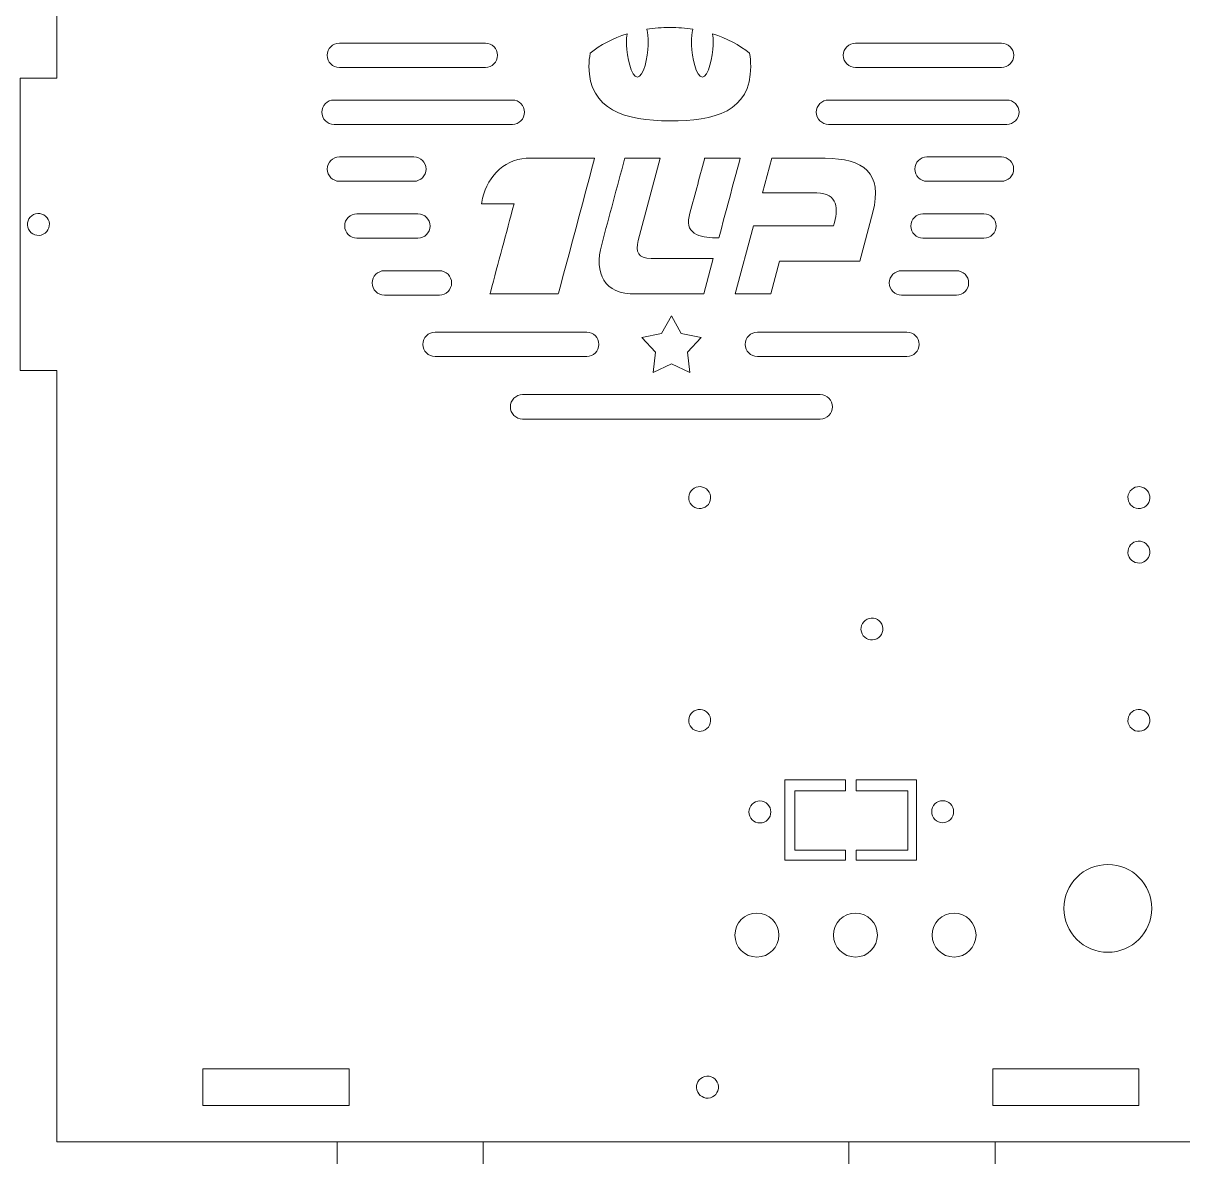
# Model space of a CAD drawing. Header units: centimetres. Extents: x -37.1 to 36.5, y -29.2 to 24.8.
# Drawn here: x -19.28 to -3.42, y -5.21 to 10.29 of the extents above; entities that cross this region are included whole.
import ezdxf

# ---------------------------------------------------------------- set-up
doc = ezdxf.new("R2010")
doc.units = ezdxf.units.CM
doc.header["$MEASUREMENT"] = 0
doc.layers.add('layer 1', color=7, linetype='Continuous')

msp = doc.modelspace()

# ---------------------------------------------------------------- linework, layer by layer
at = {"layer": 'layer 1', "color": 142, "lineweight": 20}
for points, knots in [([(-2.022, 18.75409), (-2.022, 18.75409), (-4.02203, 18.75409), (-4.02203, 18.75409), (-4.02203, 18.75409), (-4.02203, 18.75409), (-4.02203, 18.27311), (-4.02203, 18.27311), (-4.02203, 18.27311), (-4.02203, 18.27311), (-10.27201, 18.27311), (-10.27201, 18.27311), (-10.27201, 18.27311), (-10.27201, 18.27311), (-10.27201, 17.6356), (-10.27201, 17.6356), (-10.27201, 17.6356), (-10.27201, 17.6356), (-10.12201, 17.6356), (-10.12201, 17.6356), (-10.12201, 17.6356), (-10.12201, 17.6356), (-10.12201, 17.4156), (-10.12201, 17.4156), (-10.12201, 17.4156), (-10.12201, 17.4156), (-10.27201, 17.4156), (-10.27201, 17.4156), (-10.27201, 17.4156), (-10.27201, 17.4156), (-10.27201, 17.1456), (-10.27201, 17.1456), (-10.27201, 17.1456), (-10.27201, 17.1456), (-10.57201, 17.1456), (-10.57201, 17.1456), (-10.57201, 17.1456), (-10.57201, 17.1456), (-10.57201, 17.4156), (-10.57201, 17.4156), (-10.57201, 17.4156), (-10.57201, 17.4156), (-10.72201, 17.4156), (-10.72201, 17.4156), (-10.72201, 17.4156), (-10.72201, 17.4156), (-10.72201, 17.6356), (-10.72201, 17.6356), (-10.72201, 17.6356), (-10.72201, 17.6356), (-10.57201, 17.6356), (-10.57201, 17.6356), (-10.57201, 17.6356), (-10.57201, 17.6356), (-10.57201, 18.27311), (-10.57201, 18.27311), (-10.57201, 18.27311), (-10.57201, 18.27311), (-16.82258, 18.27311), (-16.82258, 18.27311), (-16.82258, 18.27311), (-16.82258, 18.27311), (-16.82258, 18.75408), (-16.82258, 18.75408), (-16.82258, 18.75408), (-16.82258, 18.75408), (-18.82199, 18.75408), (-18.82199, 18.75408), (-18.82199, 18.75408), (-18.82199, 18.75408), (-18.822, 9.53903), (-18.822, 9.53903), (-18.822, 9.53903), (-18.822, 9.53903), (-19.32201, 9.53903), (-19.32201, 9.53903), (-19.32201, 9.53903), (-19.32201, 9.53903), (-19.32201, 5.53903), (-19.32201, 5.53903), (-19.32201, 5.53903), (-19.32201, 5.53903), (-18.82201, 5.53903), (-18.82201, 5.53903), (-18.82201, 5.53903), (-18.82201, 5.53903), (-18.822, -4.0118), (-18.822, -4.0118), (-18.822, -4.0118), (-18.822, -4.0118), (-18.82201, -4.0118), (-18.82201, -4.0118), (-18.82201, -4.0118), (-18.82201, -4.0118), (-18.82201, -4.51181), (-18.82201, -4.51181), (-18.82201, -4.51181), (-18.82201, -4.51181), (-18.822, -4.51181), (-18.822, -4.51181), (-18.822, -4.51181), (-18.822, -4.51181), (-18.822, -5.01181), (-18.822, -5.01181), (-18.822, -5.01181), (-18.822, -5.01181), (-2.022, -5.01181), (-2.022, -5.01181), (-2.022, -5.01181), (-2.022, -5.01181), (-2.022, -4.51178), (-2.022, -4.51178), (-2.022, -4.51178), (-2.022, -4.51178), (-2.022, -4.36151), (-2.022, -4.36151), (-2.022, -4.36151), (-2.022, -4.36151), (-2.022, -4.0118), (-2.022, -4.0118), (-2.022, -4.0118), (-2.022, -4.0118), (-2.022, -4.0118), (-2.022, -4.0118), (-2.022, -4.0118), (-2.022, -4.0118), (-2.022, 5.53903), (-2.022, 5.53903), (-2.022, 5.53903), (-2.022, 5.53903), (-1.522, 5.53903), (-1.522, 5.53903), (-1.522, 5.53903), (-1.522, 5.53903), (-1.522, 9.53903), (-1.522, 9.53903), (-1.522, 9.53903), (-1.522, 9.53903), (-2.022, 9.53903), (-2.022, 9.53903), (-2.022, 9.53903), (-2.022, 9.53903), (-2.022, 18.75409), (-2.022, 18.75409)], [0, 0, 0, 0, 0.02777778, 0.02777778, 0.02777778, 0.02777778, 0.05555556, 0.05555556, 0.05555556, 0.05555556, 0.08333333, 0.08333333, 0.08333333, 0.08333333, 0.11111111, 0.11111111, 0.11111111, 0.11111111, 0.13888889, 0.13888889, 0.13888889, 0.13888889, 0.16666667, 0.16666667, 0.16666667, 0.16666667, 0.19444444, 0.19444444, 0.19444444, 0.19444444, 0.22222222, 0.22222222, 0.22222222, 0.22222222, 0.25, 0.25, 0.25, 0.25, 0.27777778, 0.27777778, 0.27777778, 0.27777778, 0.30555556, 0.30555556, 0.30555556, 0.30555556, 0.33333333, 0.33333333, 0.33333333, 0.33333333, 0.36111111, 0.36111111, 0.36111111, 0.36111111, 0.38888889, 0.38888889, 0.38888889, 0.38888889, 0.41666667, 0.41666667, 0.41666667, 0.41666667, 0.44444444, 0.44444444, 0.44444444, 0.44444444, 0.47222222, 0.47222222, 0.47222222, 0.47222222, 0.5, 0.5, 0.5, 0.5, 0.52777778, 0.52777778, 0.52777778, 0.52777778, 0.55555556, 0.55555556, 0.55555556, 0.55555556, 0.58333333, 0.58333333, 0.58333333, 0.58333333, 0.61111111, 0.61111111, 0.61111111, 0.61111111, 0.63888889, 0.63888889, 0.63888889, 0.63888889, 0.66666667, 0.66666667, 0.66666667, 0.66666667, 0.69444444, 0.69444444, 0.69444444, 0.69444444, 0.72222222, 0.72222222, 0.72222222, 0.72222222, 0.75, 0.75, 0.75, 0.75, 0.77777778, 0.77777778, 0.77777778, 0.77777778, 0.80555556, 0.80555556, 0.80555556, 0.80555556, 0.83333333, 0.83333333, 0.83333333, 0.83333333, 0.86111111, 0.86111111, 0.86111111, 0.86111111, 0.88888889, 0.88888889, 0.88888889, 0.88888889, 0.91666667, 0.91666667, 0.91666667, 0.91666667, 0.94444444, 0.94444444, 0.94444444, 0.94444444, 0.97222222, 0.97222222, 0.97222222, 0.97222222, 1, 1, 1, 1]), ([(-10.43694, 10.23314), (-10.32842, 10.23315), (-10.22277, 10.22474), (-10.12134, 10.20886), (-10.12134, 10.20886), (-10.13356, 10.14487), (-10.1405, 10.15289), (-10.1405, 9.99213), (-10.1405, 9.99213), (-10.1405, 9.83137), (-10.07427, 9.55256), (-9.99257, 9.55252), (-9.99257, 9.55252), (-9.91093, 9.55252), (-9.84469, 9.84351), (-9.84469, 9.99213), (-9.84469, 9.99213), (-9.84469, 10.14075), (-9.84808, 10.09879), (-9.85417, 10.14706), (-9.85417, 10.14706), (-9.65601, 10.08527), (-9.48271, 9.99304), (-9.34723, 9.87914), (-9.34723, 9.87914), (-9.33665, 9.82422), (-9.33103, 9.76424), (-9.33105, 9.69867), (-9.33105, 9.69867), (-9.33106, 9.07804), (-9.82626, 8.95525), (-10.43694, 8.95525), (-10.43694, 8.95525), (-11.04758, 8.95524), (-11.54281, 9.10647), (-11.54279, 9.69867), (-11.54279, 9.69867), (-11.54282, 9.76465), (-11.53661, 9.82515), (-11.52483, 9.88062), (-11.52483, 9.88062), (-11.38964, 9.99385), (-11.21697, 10.0855), (-11.01968, 10.14703), (-11.01968, 10.14703), (-11.02582, 10.09883), (-11.02912, 10.14075), (-11.02912, 9.99213), (-11.02912, 9.99213), (-11.02912, 9.84351), (-10.96287, 9.55255), (-10.88123, 9.55255), (-10.88123, 9.55255), (-10.79954, 9.55252), (-10.73334, 9.83139), (-10.73334, 9.99218), (-10.73334, 9.99218), (-10.73334, 10.15297), (-10.74031, 10.14489), (-10.75251, 10.20889), (-10.75251, 10.20889), (-10.65109, 10.22475), (-10.54543, 10.23314), (-10.43694, 10.23314)], [0, 0, 0, 0, 0.0625, 0.0625, 0.0625, 0.0625, 0.125, 0.125, 0.125, 0.125, 0.1875, 0.1875, 0.1875, 0.1875, 0.25, 0.25, 0.25, 0.25, 0.3125, 0.3125, 0.3125, 0.3125, 0.375, 0.375, 0.375, 0.375, 0.4375, 0.4375, 0.4375, 0.4375, 0.5, 0.5, 0.5, 0.5, 0.5625, 0.5625, 0.5625, 0.5625, 0.625, 0.625, 0.625, 0.625, 0.6875, 0.6875, 0.6875, 0.6875, 0.75, 0.75, 0.75, 0.75, 0.8125, 0.8125, 0.8125, 0.8125, 0.875, 0.875, 0.875, 0.875, 0.9375, 0.9375, 0.9375, 0.9375, 1, 1, 1, 1]), ([(-14.95631, 10.01872), (-14.95631, 10.01872), (-12.95926, 10.01872), (-12.95926, 10.01872), (-12.95926, 10.01872), (-12.86766, 10.01872), (-12.79271, 9.94377), (-12.79271, 9.85216), (-12.79271, 9.85216), (-12.79271, 9.85216), (-12.79271, 9.85216), (-12.79271, 9.85216), (-12.79271, 9.85216), (-12.79271, 9.76057), (-12.86775, 9.68561), (-12.95926, 9.68561), (-12.95926, 9.68561), (-12.95926, 9.68561), (-14.95631, 9.68561), (-14.95631, 9.68561), (-14.95631, 9.68561), (-15.04781, 9.68561), (-15.12285, 9.76057), (-15.12285, 9.85216), (-15.12285, 9.85216), (-15.12285, 9.85216), (-15.12285, 9.85216), (-15.12285, 9.85216), (-15.12285, 9.85216), (-15.12285, 9.94377), (-15.04791, 10.01872), (-14.95631, 10.01872)], [0, 0, 0, 0, 0.125, 0.125, 0.125, 0.125, 0.25, 0.25, 0.25, 0.25, 0.375, 0.375, 0.375, 0.375, 0.5, 0.5, 0.5, 0.5, 0.625, 0.625, 0.625, 0.625, 0.75, 0.75, 0.75, 0.75, 0.875, 0.875, 0.875, 0.875, 1, 1, 1, 1]), ([(-5.90123, 10.01872), (-5.90123, 10.01872), (-7.89828, 10.01872), (-7.89828, 10.01872), (-7.89828, 10.01872), (-7.98981, 10.01872), (-8.06483, 9.94377), (-8.06483, 9.85216), (-8.06483, 9.85216), (-8.06483, 9.85216), (-8.06483, 9.85216), (-8.06483, 9.85216), (-8.06483, 9.85216), (-8.06483, 9.76057), (-7.98986, 9.68561), (-7.89828, 9.68561), (-7.89828, 9.68561), (-7.89828, 9.68561), (-5.90123, 9.68561), (-5.90123, 9.68561), (-5.90123, 9.68561), (-5.80966, 9.68561), (-5.73469, 9.76057), (-5.73469, 9.85216), (-5.73469, 9.85216), (-5.73469, 9.85216), (-5.73469, 9.85216), (-5.73469, 9.85216), (-5.73469, 9.85216), (-5.73469, 9.94377), (-5.8097, 10.01872), (-5.90123, 10.01872)], [0, 0, 0, 0, 0.125, 0.125, 0.125, 0.125, 0.25, 0.25, 0.25, 0.25, 0.375, 0.375, 0.375, 0.375, 0.5, 0.5, 0.5, 0.5, 0.625, 0.625, 0.625, 0.625, 0.75, 0.75, 0.75, 0.75, 0.875, 0.875, 0.875, 0.875, 1, 1, 1, 1]), ([(-15.02909, 9.24037), (-15.02909, 9.24037), (-12.59009, 9.24037), (-12.59009, 9.24037), (-12.59009, 9.24037), (-12.49849, 9.24037), (-12.42355, 9.16542), (-12.42355, 9.07381), (-12.42355, 9.07381), (-12.42355, 9.07381), (-12.42355, 9.07381), (-12.42355, 9.07381), (-12.42355, 9.07381), (-12.42355, 8.98222), (-12.4986, 8.90727), (-12.59009, 8.90727), (-12.59009, 8.90727), (-12.59009, 8.90727), (-15.02909, 8.90727), (-15.02909, 8.90727), (-15.02909, 8.90727), (-15.12059, 8.90727), (-15.19563, 8.98222), (-15.19563, 9.07381), (-15.19563, 9.07381), (-15.19563, 9.07381), (-15.19563, 9.07381), (-15.19563, 9.07381), (-15.19563, 9.07381), (-15.19563, 9.16542), (-15.1207, 9.24037), (-15.02909, 9.24037)], [0, 0, 0, 0, 0.125, 0.125, 0.125, 0.125, 0.25, 0.25, 0.25, 0.25, 0.375, 0.375, 0.375, 0.375, 0.5, 0.5, 0.5, 0.5, 0.625, 0.625, 0.625, 0.625, 0.75, 0.75, 0.75, 0.75, 0.875, 0.875, 0.875, 0.875, 1, 1, 1, 1]), ([(-5.82845, 9.24037), (-5.82845, 9.24037), (-8.26745, 9.24037), (-8.26745, 9.24037), (-8.26745, 9.24037), (-8.35897, 9.24037), (-8.43399, 9.16542), (-8.43399, 9.07381), (-8.43399, 9.07381), (-8.43399, 9.07381), (-8.43399, 9.07381), (-8.43399, 9.07381), (-8.43399, 9.07381), (-8.43399, 8.98222), (-8.35901, 8.90727), (-8.26745, 8.90727), (-8.26745, 8.90727), (-8.26745, 8.90727), (-5.82845, 8.90727), (-5.82845, 8.90727), (-5.82845, 8.90727), (-5.73687, 8.90727), (-5.66191, 8.98222), (-5.66191, 9.07381), (-5.66191, 9.07381), (-5.66191, 9.07381), (-5.66191, 9.07381), (-5.66191, 9.07381), (-5.66191, 9.07381), (-5.66191, 9.16542), (-5.73691, 9.24037), (-5.82845, 9.24037)], [0, 0, 0, 0, 0.125, 0.125, 0.125, 0.125, 0.25, 0.25, 0.25, 0.25, 0.375, 0.375, 0.375, 0.375, 0.5, 0.5, 0.5, 0.5, 0.625, 0.625, 0.625, 0.625, 0.75, 0.75, 0.75, 0.75, 0.875, 0.875, 0.875, 0.875, 1, 1, 1, 1]), ([(-14.95548, 8.46203), (-14.95548, 8.46203), (-13.93708, 8.46203), (-13.93708, 8.46203), (-13.93708, 8.46203), (-13.84547, 8.46203), (-13.77053, 8.38707), (-13.77053, 8.29547), (-13.77053, 8.29547), (-13.77053, 8.29547), (-13.77053, 8.29547), (-13.77053, 8.29547), (-13.77053, 8.29547), (-13.77053, 8.20387), (-13.84556, 8.12892), (-13.93708, 8.12892), (-13.93708, 8.12892), (-13.93708, 8.12892), (-14.95548, 8.12892), (-14.95548, 8.12892), (-14.95548, 8.12892), (-15.04698, 8.12892), (-15.12202, 8.20387), (-15.12202, 8.29547), (-15.12202, 8.29547), (-15.12202, 8.29547), (-15.12202, 8.29547), (-15.12202, 8.29547), (-15.12202, 8.29547), (-15.12202, 8.38707), (-15.04707, 8.46203), (-14.95548, 8.46203)], [0, 0, 0, 0, 0.125, 0.125, 0.125, 0.125, 0.25, 0.25, 0.25, 0.25, 0.375, 0.375, 0.375, 0.375, 0.5, 0.5, 0.5, 0.5, 0.625, 0.625, 0.625, 0.625, 0.75, 0.75, 0.75, 0.75, 0.875, 0.875, 0.875, 0.875, 1, 1, 1, 1]), ([(-12.56654, 7.82189), (-12.56654, 7.82189), (-13.01366, 7.82189), (-13.01366, 7.82189), (-13.01366, 7.82189), (-13.01366, 7.82189), (-13.01, 7.84261), (-13.01, 7.84261), (-13.01, 7.84261), (-12.95528, 8.14974), (-12.72736, 8.43213), (-12.40009, 8.44298), (-12.40009, 8.44298), (-12.40009, 8.44298), (-12.39987, 8.44392), (-12.39987, 8.44392), (-12.39987, 8.44392), (-12.39987, 8.44392), (-11.46527, 8.44392), (-11.46527, 8.44392), (-11.46527, 8.44392), (-11.46527, 8.44392), (-11.47123, 8.4217), (-11.47123, 8.4217), (-11.47123, 8.4217), (-11.63386, 7.81476), (-11.79647, 7.20779), (-11.9591, 6.60084), (-11.9591, 6.60084), (-11.9591, 6.60084), (-11.96261, 6.58779), (-11.96261, 6.58779), (-11.96261, 6.58779), (-11.96261, 6.58779), (-12.89723, 6.58779), (-12.89723, 6.58779), (-12.89723, 6.58779), (-12.89723, 6.58779), (-12.89127, 6.60998), (-12.89127, 6.60998), (-12.89127, 6.60998), (-12.78304, 7.01394), (-12.67479, 7.41792), (-12.56654, 7.82189)], [0, 0, 0, 0, 0.09090909, 0.09090909, 0.09090909, 0.09090909, 0.18181818, 0.18181818, 0.18181818, 0.18181818, 0.27272727, 0.27272727, 0.27272727, 0.27272727, 0.36363636, 0.36363636, 0.36363636, 0.36363636, 0.45454545, 0.45454545, 0.45454545, 0.45454545, 0.54545455, 0.54545455, 0.54545455, 0.54545455, 0.63636364, 0.63636364, 0.63636364, 0.63636364, 0.72727273, 0.72727273, 0.72727273, 0.72727273, 0.81818182, 0.81818182, 0.81818182, 0.81818182, 0.90909091, 0.90909091, 0.90909091, 0.90909091, 1, 1, 1, 1]), ([(-10.86824, 7.32023), (-10.91115, 7.16009), (-10.86778, 7.07319), (-10.69274, 7.07213), (-10.69274, 7.07213), (-10.69274, 7.07213), (-9.84261, 7.07213), (-9.84261, 7.07213), (-9.84261, 7.07213), (-9.84261, 7.07213), (-9.97241, 6.58779), (-9.97241, 6.58779), (-9.97241, 6.58779), (-9.97241, 6.58779), (-10.89924, 6.58779), (-10.89924, 6.58779), (-10.89924, 6.58779), (-11.33986, 6.57865), (-11.47459, 6.86937), (-11.36867, 7.26467), (-11.36867, 7.26467), (-11.26457, 7.65317), (-11.16048, 8.04167), (-11.0564, 8.43017), (-11.0564, 8.43017), (-11.0564, 8.43017), (-11.05288, 8.44323), (-11.05288, 8.44323), (-11.05288, 8.44323), (-11.05288, 8.44323), (-10.56733, 8.44323), (-10.56733, 8.44323), (-10.56733, 8.44323), (-10.56733, 8.44323), (-10.86824, 7.32023), (-10.86824, 7.32023)], [0, 0, 0, 0, 0.11111111, 0.11111111, 0.11111111, 0.11111111, 0.22222222, 0.22222222, 0.22222222, 0.22222222, 0.33333333, 0.33333333, 0.33333333, 0.33333333, 0.44444444, 0.44444444, 0.44444444, 0.44444444, 0.55555556, 0.55555556, 0.55555556, 0.55555556, 0.66666667, 0.66666667, 0.66666667, 0.66666667, 0.77777778, 0.77777778, 0.77777778, 0.77777778, 0.88888889, 0.88888889, 0.88888889, 0.88888889, 1, 1, 1, 1]), ([(-9.77997, 7.35559), (-9.97161, 7.35307), (-10.23819, 7.38817), (-10.17442, 7.64595), (-10.17442, 7.64595), (-10.10443, 7.90735), (-10.03417, 8.16876), (-9.96431, 8.43017), (-9.96431, 8.43017), (-9.96431, 8.43017), (-9.96082, 8.44323), (-9.96082, 8.44323), (-9.96082, 8.44323), (-9.96082, 8.44323), (-9.47525, 8.44323), (-9.47525, 8.44323), (-9.47525, 8.44323), (-9.47525, 8.44323), (-9.48118, 8.42105), (-9.48118, 8.42105), (-9.48118, 8.42105), (-9.57519, 8.07024), (-9.66916, 7.71945), (-9.76316, 7.36864), (-9.76316, 7.36864), (-9.76316, 7.36864), (-9.76664, 7.35577), (-9.76664, 7.35577), (-9.76664, 7.35577), (-9.76664, 7.35577), (-9.77997, 7.35559), (-9.77997, 7.35559)], [0, 0, 0, 0, 0.125, 0.125, 0.125, 0.125, 0.25, 0.25, 0.25, 0.25, 0.375, 0.375, 0.375, 0.375, 0.5, 0.5, 0.5, 0.5, 0.625, 0.625, 0.625, 0.625, 0.75, 0.75, 0.75, 0.75, 0.875, 0.875, 0.875, 0.875, 1, 1, 1, 1]), ([(-8.93523, 7.03824), (-8.93523, 7.03824), (-9.05594, 6.58779), (-9.05594, 6.58779), (-9.05594, 6.58779), (-9.05594, 6.58779), (-9.54152, 6.58779), (-9.54152, 6.58779), (-9.54152, 6.58779), (-9.54152, 6.58779), (-9.2914, 7.52116), (-9.2914, 7.52116), (-9.2914, 7.52116), (-9.2914, 7.52116), (-9.27789, 7.52116), (-9.27789, 7.52116), (-9.27789, 7.52116), (-8.91881, 7.52116), (-8.55972, 7.52116), (-8.20066, 7.52116), (-8.20066, 7.52116), (-8.12293, 7.74472), (-8.14265, 7.96677), (-8.426, 7.97052), (-8.426, 7.97052), (-8.426, 7.97052), (-9.17099, 7.97052), (-9.17099, 7.97052), (-9.17099, 7.97052), (-9.17099, 7.97052), (-9.04432, 8.44323), (-9.04432, 8.44323), (-9.04432, 8.44323), (-9.04432, 8.44323), (-8.31061, 8.44323), (-8.31061, 8.44323), (-8.31061, 8.44323), (-7.79355, 8.44323), (-7.51876, 8.23991), (-7.66157, 7.70704), (-7.66157, 7.70704), (-7.66157, 7.70704), (-7.84077, 7.03824), (-7.84077, 7.03824), (-7.84077, 7.03824), (-7.84077, 7.03824), (-8.93523, 7.03824), (-8.93523, 7.03824)], [0, 0, 0, 0, 0.08333333, 0.08333333, 0.08333333, 0.08333333, 0.16666667, 0.16666667, 0.16666667, 0.16666667, 0.25, 0.25, 0.25, 0.25, 0.33333333, 0.33333333, 0.33333333, 0.33333333, 0.41666667, 0.41666667, 0.41666667, 0.41666667, 0.5, 0.5, 0.5, 0.5, 0.58333333, 0.58333333, 0.58333333, 0.58333333, 0.66666667, 0.66666667, 0.66666667, 0.66666667, 0.75, 0.75, 0.75, 0.75, 0.83333333, 0.83333333, 0.83333333, 0.83333333, 0.91666667, 0.91666667, 0.91666667, 0.91666667, 1, 1, 1, 1]), ([(-5.90206, 8.46203), (-5.90206, 8.46203), (-6.92046, 8.46203), (-6.92046, 8.46203), (-6.92046, 8.46203), (-7.012, 8.46203), (-7.08701, 8.38707), (-7.08701, 8.29547), (-7.08701, 8.29547), (-7.08701, 8.29547), (-7.08701, 8.29547), (-7.08701, 8.29547), (-7.08701, 8.29547), (-7.08701, 8.20387), (-7.01205, 8.12892), (-6.92046, 8.12892), (-6.92046, 8.12892), (-6.92046, 8.12892), (-5.90206, 8.12892), (-5.90206, 8.12892), (-5.90206, 8.12892), (-5.81049, 8.12892), (-5.73552, 8.20387), (-5.73552, 8.29547), (-5.73552, 8.29547), (-5.73552, 8.29547), (-5.73552, 8.29547), (-5.73552, 8.29547), (-5.73552, 8.29547), (-5.73552, 8.38707), (-5.81054, 8.46203), (-5.90206, 8.46203)], [0, 0, 0, 0, 0.125, 0.125, 0.125, 0.125, 0.25, 0.25, 0.25, 0.25, 0.375, 0.375, 0.375, 0.375, 0.5, 0.5, 0.5, 0.5, 0.625, 0.625, 0.625, 0.625, 0.75, 0.75, 0.75, 0.75, 0.875, 0.875, 0.875, 0.875, 1, 1, 1, 1]), ([(-19.11084, 7.68391), (-19.03083, 7.70534), (-18.94856, 7.65784), (-18.92713, 7.57784), (-18.92713, 7.57784), (-18.9057, 7.49784), (-18.95319, 7.41556), (-19.03319, 7.39413), (-19.03319, 7.39413), (-19.11319, 7.3727), (-19.19547, 7.42019), (-19.2169, 7.50019), (-19.2169, 7.50019), (-19.23833, 7.58019), (-19.19084, 7.66247), (-19.11084, 7.68391)], [0, 0, 0, 0, 0.25, 0.25, 0.25, 0.25, 0.5, 0.5, 0.5, 0.5, 0.75, 0.75, 0.75, 0.75, 1, 1, 1, 1]), ([(-14.71678, 7.68368), (-14.71678, 7.68368), (-13.88233, 7.68368), (-13.88233, 7.68368), (-13.88233, 7.68368), (-13.79073, 7.68368), (-13.71579, 7.60873), (-13.71579, 7.51712), (-13.71579, 7.51712), (-13.71579, 7.51712), (-13.71579, 7.51712), (-13.71579, 7.51712), (-13.71579, 7.51712), (-13.71579, 7.42552), (-13.79085, 7.35057), (-13.88233, 7.35057), (-13.88233, 7.35057), (-13.88233, 7.35057), (-14.71678, 7.35057), (-14.71678, 7.35057), (-14.71678, 7.35057), (-14.80826, 7.35057), (-14.88333, 7.42552), (-14.88333, 7.51712), (-14.88333, 7.51712), (-14.88333, 7.51712), (-14.88333, 7.51712), (-14.88333, 7.51712), (-14.88333, 7.51712), (-14.88333, 7.60873), (-14.80838, 7.68368), (-14.71678, 7.68368)], [0, 0, 0, 0, 0.125, 0.125, 0.125, 0.125, 0.25, 0.25, 0.25, 0.25, 0.375, 0.375, 0.375, 0.375, 0.5, 0.5, 0.5, 0.5, 0.625, 0.625, 0.625, 0.625, 0.75, 0.75, 0.75, 0.75, 0.875, 0.875, 0.875, 0.875, 1, 1, 1, 1]), ([(-6.14076, 7.68368), (-6.14076, 7.68368), (-6.97521, 7.68368), (-6.97521, 7.68368), (-6.97521, 7.68368), (-7.06674, 7.68368), (-7.14175, 7.60873), (-7.14175, 7.51712), (-7.14175, 7.51712), (-7.14175, 7.51712), (-7.14175, 7.51712), (-7.14175, 7.51712), (-7.14175, 7.51712), (-7.14175, 7.42552), (-7.06676, 7.35057), (-6.97521, 7.35057), (-6.97521, 7.35057), (-6.97521, 7.35057), (-6.14076, 7.35057), (-6.14076, 7.35057), (-6.14076, 7.35057), (-6.04921, 7.35057), (-5.97421, 7.42552), (-5.97421, 7.51712), (-5.97421, 7.51712), (-5.97421, 7.51712), (-5.97421, 7.51712), (-5.97421, 7.51712), (-5.97421, 7.51712), (-5.97421, 7.60873), (-6.04923, 7.68368), (-6.14076, 7.68368)], [0, 0, 0, 0, 0.125, 0.125, 0.125, 0.125, 0.25, 0.25, 0.25, 0.25, 0.375, 0.375, 0.375, 0.375, 0.5, 0.5, 0.5, 0.5, 0.625, 0.625, 0.625, 0.625, 0.75, 0.75, 0.75, 0.75, 0.875, 0.875, 0.875, 0.875, 1, 1, 1, 1]), ([(-14.34044, 6.90533), (-14.34044, 6.90533), (-13.58825, 6.90533), (-13.58825, 6.90533), (-13.58825, 6.90533), (-13.49664, 6.90533), (-13.4217, 6.83038), (-13.4217, 6.73877), (-13.4217, 6.73877), (-13.4217, 6.73877), (-13.4217, 6.73877), (-13.4217, 6.73877), (-13.4217, 6.73877), (-13.4217, 6.64717), (-13.49673, 6.57222), (-13.58825, 6.57222), (-13.58825, 6.57222), (-13.58825, 6.57222), (-14.34044, 6.57222), (-14.34044, 6.57222), (-14.34044, 6.57222), (-14.43195, 6.57222), (-14.50698, 6.64717), (-14.50698, 6.73877), (-14.50698, 6.73877), (-14.50698, 6.73877), (-14.50698, 6.73877), (-14.50698, 6.73877), (-14.50698, 6.73877), (-14.50698, 6.83038), (-14.43203, 6.90533), (-14.34044, 6.90533)], [0, 0, 0, 0, 0.125, 0.125, 0.125, 0.125, 0.25, 0.25, 0.25, 0.25, 0.375, 0.375, 0.375, 0.375, 0.5, 0.5, 0.5, 0.5, 0.625, 0.625, 0.625, 0.625, 0.75, 0.75, 0.75, 0.75, 0.875, 0.875, 0.875, 0.875, 1, 1, 1, 1]), ([(-6.5171, 6.90533), (-6.5171, 6.90533), (-7.26929, 6.90533), (-7.26929, 6.90533), (-7.26929, 6.90533), (-7.36083, 6.90533), (-7.43584, 6.83038), (-7.43584, 6.73877), (-7.43584, 6.73877), (-7.43584, 6.73877), (-7.43584, 6.73877), (-7.43584, 6.73877), (-7.43584, 6.73877), (-7.43584, 6.64717), (-7.36088, 6.57222), (-7.26929, 6.57222), (-7.26929, 6.57222), (-7.26929, 6.57222), (-6.5171, 6.57222), (-6.5171, 6.57222), (-6.5171, 6.57222), (-6.42552, 6.57222), (-6.35056, 6.64717), (-6.35056, 6.73877), (-6.35056, 6.73877), (-6.35056, 6.73877), (-6.35056, 6.73877), (-6.35056, 6.73877), (-6.35056, 6.73877), (-6.35056, 6.83038), (-6.42558, 6.90533), (-6.5171, 6.90533)], [0, 0, 0, 0, 0.125, 0.125, 0.125, 0.125, 0.25, 0.25, 0.25, 0.25, 0.375, 0.375, 0.375, 0.375, 0.5, 0.5, 0.5, 0.5, 0.625, 0.625, 0.625, 0.625, 0.75, 0.75, 0.75, 0.75, 0.875, 0.875, 0.875, 0.875, 1, 1, 1, 1]), ([(-10.41582, 6.28685), (-10.41582, 6.28685), (-10.28091, 6.04604), (-10.28091, 6.04604), (-10.28091, 6.04604), (-10.28091, 6.04604), (-10.01021, 5.99216), (-10.01021, 5.99216), (-10.01021, 5.99216), (-10.01021, 5.99216), (-10.19754, 5.78944), (-10.19754, 5.78944), (-10.19754, 5.78944), (-10.19754, 5.78944), (-10.16514, 5.51534), (-10.16514, 5.51534), (-10.16514, 5.51534), (-10.16514, 5.51534), (-10.41582, 5.63087), (-10.41582, 5.63087), (-10.41582, 5.63087), (-10.41582, 5.63087), (-10.66649, 5.51534), (-10.66649, 5.51534), (-10.66649, 5.51534), (-10.66649, 5.51534), (-10.63408, 5.78945), (-10.63408, 5.78945), (-10.63408, 5.78945), (-10.63408, 5.78945), (-10.82143, 5.99216), (-10.82143, 5.99216), (-10.82143, 5.99216), (-10.82143, 5.99216), (-10.5507, 6.04604), (-10.5507, 6.04604), (-10.5507, 6.04604), (-10.5507, 6.04604), (-10.41582, 6.28685), (-10.41582, 6.28685)], [0, 0, 0, 0, 0.1, 0.1, 0.1, 0.1, 0.2, 0.2, 0.2, 0.2, 0.3, 0.3, 0.3, 0.3, 0.4, 0.4, 0.4, 0.4, 0.5, 0.5, 0.5, 0.5, 0.6, 0.6, 0.6, 0.6, 0.7, 0.7, 0.7, 0.7, 0.8, 0.8, 0.8, 0.8, 0.9, 0.9, 0.9, 0.9, 1, 1, 1, 1]), ([(-13.64751, 6.06483), (-13.64751, 6.06483), (-11.57345, 6.06483), (-11.57345, 6.06483), (-11.57345, 6.06483), (-11.48184, 6.06483), (-11.40691, 5.98989), (-11.40691, 5.89828), (-11.40691, 5.89828), (-11.40691, 5.89828), (-11.40691, 5.89828), (-11.40691, 5.89828), (-11.40691, 5.89828), (-11.40691, 5.80667), (-11.48199, 5.73172), (-11.57345, 5.73172), (-11.57345, 5.73172), (-11.57345, 5.73172), (-13.64751, 5.73172), (-13.64751, 5.73172), (-13.64751, 5.73172), (-13.73897, 5.73172), (-13.81405, 5.80667), (-13.81405, 5.89828), (-13.81405, 5.89828), (-13.81405, 5.89828), (-13.81405, 5.89828), (-13.81405, 5.89828), (-13.81405, 5.89828), (-13.81405, 5.98989), (-13.73911, 6.06483), (-13.64751, 6.06483)], [0, 0, 0, 0, 0.125, 0.125, 0.125, 0.125, 0.25, 0.25, 0.25, 0.25, 0.375, 0.375, 0.375, 0.375, 0.5, 0.5, 0.5, 0.5, 0.625, 0.625, 0.625, 0.625, 0.75, 0.75, 0.75, 0.75, 0.875, 0.875, 0.875, 0.875, 1, 1, 1, 1]), ([(-9.23949, 6.06483), (-9.23949, 6.06483), (-7.19378, 6.06483), (-7.19378, 6.06483), (-7.19378, 6.06483), (-7.10217, 6.06483), (-7.02722, 5.98989), (-7.02722, 5.89828), (-7.02722, 5.89828), (-7.02722, 5.89828), (-7.02722, 5.89828), (-7.02722, 5.89828), (-7.02722, 5.89828), (-7.02722, 5.80667), (-7.10232, 5.73172), (-7.19378, 5.73172), (-7.19378, 5.73172), (-7.19378, 5.73172), (-9.23949, 5.73172), (-9.23949, 5.73172), (-9.23949, 5.73172), (-9.33095, 5.73172), (-9.40603, 5.80667), (-9.40603, 5.89828), (-9.40603, 5.89828), (-9.40603, 5.89828), (-9.40603, 5.89828), (-9.40603, 5.89828), (-9.40603, 5.89828), (-9.40603, 5.98989), (-9.33109, 6.06483), (-9.23949, 6.06483)], [0, 0, 0, 0, 0.125, 0.125, 0.125, 0.125, 0.25, 0.25, 0.25, 0.25, 0.375, 0.375, 0.375, 0.375, 0.5, 0.5, 0.5, 0.5, 0.625, 0.625, 0.625, 0.625, 0.75, 0.75, 0.75, 0.75, 0.875, 0.875, 0.875, 0.875, 1, 1, 1, 1]), ([(-12.45172, 5.2103), (-12.45172, 5.2103), (-8.37991, 5.2103), (-8.37991, 5.2103), (-8.37991, 5.2103), (-8.28832, 5.2103), (-8.21337, 5.13535), (-8.21337, 5.04375), (-8.21337, 5.04375), (-8.21337, 5.04375), (-8.21337, 5.04375), (-8.21337, 5.04375), (-8.21337, 5.04375), (-8.21337, 4.95214), (-8.28846, 4.87719), (-8.37991, 4.87719), (-8.37991, 4.87719), (-8.37991, 4.87719), (-12.45172, 4.87719), (-12.45172, 4.87719), (-12.45172, 4.87719), (-12.54318, 4.87719), (-12.61826, 4.95214), (-12.61826, 5.04375), (-12.61826, 5.04375), (-12.61826, 5.04375), (-12.61826, 5.04375), (-12.61826, 5.04375), (-12.61826, 5.04375), (-12.61826, 5.13535), (-12.54333, 5.2103), (-12.45172, 5.2103)], [0, 0, 0, 0, 0.125, 0.125, 0.125, 0.125, 0.25, 0.25, 0.25, 0.25, 0.375, 0.375, 0.375, 0.375, 0.5, 0.5, 0.5, 0.5, 0.625, 0.625, 0.625, 0.625, 0.75, 0.75, 0.75, 0.75, 0.875, 0.875, 0.875, 0.875, 1, 1, 1, 1]), ([(-10.17363, 3.841), (-10.19505, 3.76101), (-10.14756, 3.67873), (-10.06756, 3.65732), (-10.06756, 3.65732), (-9.98754, 3.63584), (-9.90528, 3.68335), (-9.88383, 3.76335), (-9.88383, 3.76335), (-9.86241, 3.84336), (-9.9099, 3.92563), (-9.98988, 3.94707), (-9.98988, 3.94707), (-10.06994, 3.96849), (-10.15218, 3.92101), (-10.17363, 3.841)], [0, 0, 0, 0, 0.25, 0.25, 0.25, 0.25, 0.5, 0.5, 0.5, 0.5, 0.75, 0.75, 0.75, 0.75, 1, 1, 1, 1]), ([(-4.16775, 3.84099), (-4.18916, 3.761), (-4.14166, 3.67873), (-4.06166, 3.65731), (-4.06166, 3.65731), (-3.98165, 3.63584), (-3.89939, 3.68335), (-3.87796, 3.76334), (-3.87796, 3.76334), (-3.85653, 3.84337), (-3.90401, 3.92564), (-3.98402, 3.94707), (-3.98402, 3.94707), (-4.06403, 3.96851), (-4.14628, 3.92101), (-4.16775, 3.84099)], [0, 0, 0, 0, 0.25, 0.25, 0.25, 0.25, 0.5, 0.5, 0.5, 0.5, 0.75, 0.75, 0.75, 0.75, 1, 1, 1, 1]), ([(-3.87756, 3.09528), (-3.85614, 3.01528), (-3.90361, 2.93301), (-3.98363, 2.91158), (-3.98363, 2.91158), (-4.06365, 2.89012), (-4.14591, 2.93765), (-4.16733, 3.01764), (-4.16733, 3.01764), (-4.18878, 3.09764), (-4.1413, 3.1799), (-4.06129, 3.20134), (-4.06129, 3.20134), (-3.98129, 3.2228), (-3.89901, 3.17529), (-3.87756, 3.09528)], [0, 0, 0, 0, 0.25, 0.25, 0.25, 0.25, 0.5, 0.5, 0.5, 0.5, 0.75, 0.75, 0.75, 0.75, 1, 1, 1, 1]), ([(-7.52817, 2.04377), (-7.50673, 1.96377), (-7.55424, 1.88148), (-7.63425, 1.86007), (-7.63425, 1.86007), (-7.71426, 1.83861), (-7.79652, 1.88612), (-7.81796, 1.96613), (-7.81796, 1.96613), (-7.83938, 2.04613), (-7.79191, 2.12841), (-7.71191, 2.14985), (-7.71191, 2.14985), (-7.63189, 2.17127), (-7.54962, 2.12379), (-7.52817, 2.04377)], [0, 0, 0, 0, 0.25, 0.25, 0.25, 0.25, 0.5, 0.5, 0.5, 0.5, 0.75, 0.75, 0.75, 0.75, 1, 1, 1, 1]), ([(-10.17362, 0.79377), (-10.19504, 0.71378), (-10.14756, 0.6315), (-10.06756, 0.61007), (-10.06756, 0.61007), (-9.98756, 0.58862), (-9.90526, 0.63612), (-9.88387, 0.71612), (-9.88387, 0.71612), (-9.8624, 0.79613), (-9.9099, 0.87841), (-9.9899, 0.89984), (-9.9899, 0.89984), (-10.0699, 0.92129), (-10.15219, 0.87378), (-10.17362, 0.79377)], [0, 0, 0, 0, 0.25, 0.25, 0.25, 0.25, 0.5, 0.5, 0.5, 0.5, 0.75, 0.75, 0.75, 0.75, 1, 1, 1, 1]), ([(-3.87755, 0.79398), (-3.85614, 0.71398), (-3.90363, 0.63172), (-3.98363, 0.6103), (-3.98363, 0.6103), (-4.06365, 0.58882), (-4.14591, 0.63633), (-4.16735, 0.71633), (-4.16735, 0.71633), (-4.18879, 0.79633), (-4.1413, 0.87864), (-4.06129, 0.90005), (-4.06129, 0.90005), (-3.98128, 0.92149), (-3.89901, 0.87399), (-3.87755, 0.79398)], [0, 0, 0, 0, 0.25, 0.25, 0.25, 0.25, 0.5, 0.5, 0.5, 0.5, 0.75, 0.75, 0.75, 0.75, 1, 1, 1, 1]), ([(-8.7277, -0.2084), (-8.7277, -0.2084), (-8.03483, -0.2084), (-8.03483, -0.2084), (-8.03483, -0.2084), (-8.03483, -0.2084), (-8.03483, -0.05847), (-8.03483, -0.05847), (-8.03483, -0.05847), (-8.03483, -0.05847), (-8.86388, -0.05847), (-8.86388, -0.05847), (-8.86388, -0.05847), (-8.86388, -0.05847), (-8.86388, -1.15847), (-8.86388, -1.15847), (-8.86388, -1.15847), (-8.86388, -1.15847), (-8.03483, -1.15847), (-8.03483, -1.15847), (-8.03483, -1.15847), (-8.03483, -1.15847), (-8.03483, -1.01915), (-8.03483, -1.01915), (-8.03483, -1.01915), (-8.03483, -1.01915), (-8.7277, -1.01915), (-8.7277, -1.01915), (-8.7277, -1.01915), (-8.7277, -1.01915), (-8.7277, -0.2084), (-8.7277, -0.2084)], [0, 0, 0, 0, 0.125, 0.125, 0.125, 0.125, 0.25, 0.25, 0.25, 0.25, 0.375, 0.375, 0.375, 0.375, 0.5, 0.5, 0.5, 0.5, 0.625, 0.625, 0.625, 0.625, 0.75, 0.75, 0.75, 0.75, 0.875, 0.875, 0.875, 0.875, 1, 1, 1, 1]), ([(-7.89108, -0.05847), (-7.89108, -0.05847), (-7.89108, -0.2084), (-7.89108, -0.2084), (-7.89108, -0.2084), (-7.89108, -0.2084), (-7.18095, -0.2084), (-7.18095, -0.2084), (-7.18095, -0.2084), (-7.18095, -0.2084), (-7.18095, -1.01915), (-7.18095, -1.01915), (-7.18095, -1.01915), (-7.18095, -1.01915), (-7.89108, -1.01915), (-7.89108, -1.01915), (-7.89108, -1.01915), (-7.89108, -1.01915), (-7.89108, -1.15847), (-7.89108, -1.15847), (-7.89108, -1.15847), (-7.89108, -1.15847), (-7.06388, -1.15847), (-7.06388, -1.15847), (-7.06388, -1.15847), (-7.06388, -1.15847), (-7.06388, -0.05847), (-7.06388, -0.05847), (-7.06388, -0.05847), (-7.06388, -0.05847), (-7.89108, -0.05847), (-7.89108, -0.05847)], [0, 0, 0, 0, 0.125, 0.125, 0.125, 0.125, 0.25, 0.25, 0.25, 0.25, 0.375, 0.375, 0.375, 0.375, 0.5, 0.5, 0.5, 0.5, 0.625, 0.625, 0.625, 0.625, 0.75, 0.75, 0.75, 0.75, 0.875, 0.875, 0.875, 0.875, 1, 1, 1, 1]), ([(-9.20531, -0.34726), (-9.12248, -0.34726), (-9.05531, -0.41443), (-9.05531, -0.49726), (-9.05531, -0.49726), (-9.05531, -0.58009), (-9.12248, -0.64726), (-9.20531, -0.64726), (-9.20531, -0.64726), (-9.28814, -0.64726), (-9.35531, -0.58009), (-9.35531, -0.49726), (-9.35531, -0.49726), (-9.35531, -0.41443), (-9.28814, -0.34726), (-9.20531, -0.34726)], [0, 0, 0, 0, 0.25, 0.25, 0.25, 0.25, 0.5, 0.5, 0.5, 0.5, 0.75, 0.75, 0.75, 0.75, 1, 1, 1, 1]), ([(-6.70575, -0.34422), (-6.62292, -0.34422), (-6.55575, -0.41139), (-6.55575, -0.49422), (-6.55575, -0.49422), (-6.55575, -0.57705), (-6.62292, -0.64422), (-6.70575, -0.64422), (-6.70575, -0.64422), (-6.78858, -0.64422), (-6.85575, -0.57705), (-6.85575, -0.49422), (-6.85575, -0.49422), (-6.85575, -0.41139), (-6.78858, -0.34422), (-6.70575, -0.34422)], [0, 0, 0, 0, 0.25, 0.25, 0.25, 0.25, 0.5, 0.5, 0.5, 0.5, 0.75, 0.75, 0.75, 0.75, 1, 1, 1, 1]), ([(-4.44704, -1.21632), (-4.1157, -1.21631), (-3.84706, -1.48499), (-3.84705, -1.81636), (-3.84705, -1.81636), (-3.84708, -2.14765), (-4.1157, -2.41633), (-4.44705, -2.41632), (-4.44705, -2.41632), (-4.77838, -2.41633), (-5.04702, -2.14767), (-5.04705, -1.81633), (-5.04705, -1.81633), (-5.04702, -1.48499), (-4.77838, -1.21633), (-4.44704, -1.21632)], [0, 0, 0, 0, 0.25, 0.25, 0.25, 0.25, 0.5, 0.5, 0.5, 0.5, 0.75, 0.75, 0.75, 0.75, 1, 1, 1, 1]), ([(-9.54719, -2.18228), (-9.54719, -2.01663), (-9.41285, -1.88229), (-9.24719, -1.88229), (-9.24719, -1.88229), (-9.08153, -1.88229), (-8.94718, -2.01665), (-8.94718, -2.18229), (-8.94718, -2.18229), (-8.94718, -2.34793), (-9.08155, -2.48228), (-9.2472, -2.48228), (-9.2472, -2.48228), (-9.41285, -2.48228), (-9.54719, -2.34793), (-9.54719, -2.18228)], [0, 0, 0, 0, 0.25, 0.25, 0.25, 0.25, 0.5, 0.5, 0.5, 0.5, 0.75, 0.75, 0.75, 0.75, 1, 1, 1, 1]), ([(-8.19832, -2.18229), (-8.19832, -2.01664), (-8.06396, -1.88228), (-7.89831, -1.88228), (-7.89831, -1.88228), (-7.73266, -1.88228), (-7.59833, -2.01663), (-7.59833, -2.18229), (-7.59833, -2.18229), (-7.59833, -2.34795), (-7.73268, -2.48228), (-7.89833, -2.48228), (-7.89833, -2.48228), (-8.06398, -2.48228), (-8.19832, -2.34794), (-8.19832, -2.18229)], [0, 0, 0, 0, 0.25, 0.25, 0.25, 0.25, 0.5, 0.5, 0.5, 0.5, 0.75, 0.75, 0.75, 0.75, 1, 1, 1, 1]), ([(-6.84947, -2.18229), (-6.84948, -2.01664), (-6.71514, -1.88229), (-6.54949, -1.88229), (-6.54949, -1.88229), (-6.38384, -1.88229), (-6.24948, -2.01664), (-6.24948, -2.18229), (-6.24948, -2.18229), (-6.24948, -2.34794), (-6.38383, -2.48228), (-6.54948, -2.48228), (-6.54948, -2.48228), (-6.71513, -2.48228), (-6.84946, -2.34794), (-6.84947, -2.18229)], [0, 0, 0, 0, 0.25, 0.25, 0.25, 0.25, 0.5, 0.5, 0.5, 0.5, 0.75, 0.75, 0.75, 0.75, 1, 1, 1, 1]), ([(-16.822, -4.01181), (-16.822, -4.01181), (-14.82199, -4.01181), (-14.82199, -4.01181), (-14.82199, -4.01181), (-14.82199, -4.01181), (-14.82199, -4.51181), (-14.82199, -4.51181), (-14.82199, -4.51181), (-14.82199, -4.51181), (-16.822, -4.51181), (-16.822, -4.51181), (-16.822, -4.51181), (-16.822, -4.51181), (-16.822, -4.01181), (-16.822, -4.01181)], [0, 0, 0, 0, 0.25, 0.25, 0.25, 0.25, 0.5, 0.5, 0.5, 0.5, 0.75, 0.75, 0.75, 0.75, 1, 1, 1, 1]), ([(-10.06689, -4.30064), (-10.08832, -4.22063), (-10.04082, -4.13836), (-9.96082, -4.11693), (-9.96082, -4.11693), (-9.88082, -4.0955), (-9.79854, -4.14299), (-9.77711, -4.22299), (-9.77711, -4.22299), (-9.75568, -4.30299), (-9.80317, -4.38527), (-9.88317, -4.4067), (-9.88317, -4.4067), (-9.96317, -4.42813), (-10.04545, -4.38064), (-10.06689, -4.30064)], [0, 0, 0, 0, 0.25, 0.25, 0.25, 0.25, 0.5, 0.5, 0.5, 0.5, 0.75, 0.75, 0.75, 0.75, 1, 1, 1, 1]), ([(-6.02201, -4.01181), (-6.02201, -4.01181), (-4.022, -4.01181), (-4.022, -4.01181), (-4.022, -4.01181), (-4.022, -4.01181), (-4.022, -4.51181), (-4.022, -4.51181), (-4.022, -4.51181), (-4.022, -4.51181), (-6.02201, -4.51181), (-6.02201, -4.51181), (-6.02201, -4.51181), (-6.02201, -4.51181), (-6.02201, -4.01181), (-6.02201, -4.01181)], [0, 0, 0, 0, 0.25, 0.25, 0.25, 0.25, 0.5, 0.5, 0.5, 0.5, 0.75, 0.75, 0.75, 0.75, 1, 1, 1, 1]), ([(-2.48756, -22.31182), (-2.48756, -22.31182), (-2.48757, -5.51181), (-2.48757, -5.51181), (-2.48757, -5.51181), (-2.48757, -5.51181), (-5.98757, -5.5118), (-5.98757, -5.5118), (-5.98757, -5.5118), (-5.98757, -5.5118), (-5.98757, -5.0118), (-5.98757, -5.0118), (-5.98757, -5.0118), (-5.98757, -5.0118), (-7.98758, -5.01181), (-7.98758, -5.01181), (-7.98758, -5.01181), (-7.98758, -5.01181), (-7.98758, -5.51181), (-7.98758, -5.51181), (-7.98758, -5.51181), (-7.98758, -5.51181), (-9.83827, -5.51181), (-9.83827, -5.51181), (-9.83827, -5.51181), (-9.83827, -5.51181), (-9.83827, -6.17181), (-9.83827, -6.17181), (-9.83827, -6.17181), (-9.83827, -6.17181), (-9.68827, -6.17181), (-9.68827, -6.17181), (-9.68827, -6.17181), (-9.68827, -6.17181), (-9.68827, -6.39181), (-9.68827, -6.39181), (-9.68827, -6.39181), (-9.68827, -6.39181), (-9.83827, -6.39181), (-9.83827, -6.39181), (-9.83827, -6.39181), (-9.83827, -6.39181), (-9.83827, -6.66181), (-9.83827, -6.66181), (-9.83827, -6.66181), (-9.83827, -6.66181), (-10.13827, -6.66181), (-10.13827, -6.66181), (-10.13827, -6.66181), (-10.13827, -6.66181), (-10.13826, -6.39181), (-10.13826, -6.39181), (-10.13826, -6.39181), (-10.13826, -6.39181), (-10.28826, -6.39181), (-10.28826, -6.39181), (-10.28826, -6.39181), (-10.28826, -6.39181), (-10.28827, -6.17181), (-10.28827, -6.17181), (-10.28827, -6.17181), (-10.28827, -6.17181), (-10.13827, -6.17181), (-10.13827, -6.17181), (-10.13827, -6.17181), (-10.13827, -6.17181), (-10.13827, -5.51181), (-10.13827, -5.51181), (-10.13827, -5.51181), (-10.13827, -5.51181), (-12.98757, -5.51181), (-12.98757, -5.51181), (-12.98757, -5.51181), (-12.98757, -5.51181), (-12.98757, -5.01181), (-12.98757, -5.01181), (-12.98757, -5.01181), (-12.98757, -5.01181), (-14.98758, -5.0118), (-14.98758, -5.0118), (-14.98758, -5.0118), (-14.98758, -5.0118), (-14.98759, -5.51181), (-14.98759, -5.51181), (-14.98759, -5.51181), (-14.98759, -5.51181), (-17.96304, -5.51181), (-17.96304, -5.51181), (-17.96304, -5.51181), (-17.96304, -5.51181), (-17.96304, -10.35039), (-17.96304, -10.35039), (-17.96304, -10.35039), (-17.96304, -10.35039), (-17.96304, -11.41527), (-17.96304, -11.41527), (-17.96304, -11.41527), (-17.96304, -11.41527), (-17.96304, -16.41741), (-17.96304, -16.41741), (-17.96304, -16.41741), (-17.96304, -16.41741), (-17.96305, -17.61601), (-17.96305, -17.61601), (-17.96305, -17.61601), (-17.96305, -17.61601), (-17.96304, -22.31182), (-17.96304, -22.31182), (-17.96304, -22.31182), (-17.96304, -22.31182), (-14.98758, -22.31182), (-14.98758, -22.31182), (-14.98758, -22.31182), (-14.98758, -22.31182), (-14.98759, -22.81181), (-14.98759, -22.81181), (-14.98759, -22.81181), (-14.98759, -22.81181), (-12.98755, -22.81181), (-12.98755, -22.81181), (-12.98755, -22.81181), (-12.98755, -22.81181), (-12.98757, -22.31181), (-12.98757, -22.31181), (-12.98757, -22.31181), (-12.98757, -22.31181), (-10.13827, -22.31182), (-10.13827, -22.31182), (-10.13827, -22.31182), (-10.13827, -22.31182), (-10.13827, -21.65182), (-10.13827, -21.65182), (-10.13827, -21.65182), (-10.13827, -21.65182), (-10.28827, -21.65182), (-10.28827, -21.65182), (-10.28827, -21.65182), (-10.28827, -21.65182), (-10.28827, -21.43182), (-10.28827, -21.43182), (-10.28827, -21.43182), (-10.28827, -21.43182), (-10.13826, -21.43182), (-10.13826, -21.43182), (-10.13826, -21.43182), (-10.13826, -21.43182), (-10.13827, -21.16182), (-10.13827, -21.16182), (-10.13827, -21.16182), (-10.13827, -21.16182), (-9.83827, -21.16182), (-9.83827, -21.16182), (-9.83827, -21.16182), (-9.83827, -21.16182), (-9.83827, -21.43181), (-9.83827, -21.43181), (-9.83827, -21.43181), (-9.83827, -21.43181), (-9.68826, -21.43182), (-9.68826, -21.43182), (-9.68826, -21.43182), (-9.68826, -21.43182), (-9.68827, -21.65182), (-9.68827, -21.65182), (-9.68827, -21.65182), (-9.68827, -21.65182), (-9.83827, -21.65181), (-9.83827, -21.65181), (-9.83827, -21.65181), (-9.83827, -21.65181), (-9.83828, -22.31182), (-9.83828, -22.31182), (-9.83828, -22.31182), (-9.83828, -22.31182), (-7.98758, -22.31182), (-7.98758, -22.31182), (-7.98758, -22.31182), (-7.98758, -22.31182), (-7.98758, -22.81181), (-7.98758, -22.81181), (-7.98758, -22.81181), (-7.98758, -22.81181), (-5.98757, -22.8118), (-5.98757, -22.8118), (-5.98757, -22.8118), (-5.98757, -22.8118), (-5.98757, -22.31182), (-5.98757, -22.31182), (-5.98757, -22.31182), (-5.98757, -22.31182), (-2.48756, -22.31182), (-2.48756, -22.31182)], [0, 0, 0, 0, 0.02083333, 0.02083333, 0.02083333, 0.02083333, 0.04166667, 0.04166667, 0.04166667, 0.04166667, 0.0625, 0.0625, 0.0625, 0.0625, 0.08333333, 0.08333333, 0.08333333, 0.08333333, 0.10416667, 0.10416667, 0.10416667, 0.10416667, 0.125, 0.125, 0.125, 0.125, 0.14583333, 0.14583333, 0.14583333, 0.14583333, 0.16666667, 0.16666667, 0.16666667, 0.16666667, 0.1875, 0.1875, 0.1875, 0.1875, 0.20833333, 0.20833333, 0.20833333, 0.20833333, 0.22916667, 0.22916667, 0.22916667, 0.22916667, 0.25, 0.25, 0.25, 0.25, 0.27083333, 0.27083333, 0.27083333, 0.27083333, 0.29166667, 0.29166667, 0.29166667, 0.29166667, 0.3125, 0.3125, 0.3125, 0.3125, 0.33333333, 0.33333333, 0.33333333, 0.33333333, 0.35416667, 0.35416667, 0.35416667, 0.35416667, 0.375, 0.375, 0.375, 0.375, 0.39583333, 0.39583333, 0.39583333, 0.39583333, 0.41666667, 0.41666667, 0.41666667, 0.41666667, 0.4375, 0.4375, 0.4375, 0.4375, 0.45833333, 0.45833333, 0.45833333, 0.45833333, 0.47916667, 0.47916667, 0.47916667, 0.47916667, 0.5, 0.5, 0.5, 0.5, 0.52083333, 0.52083333, 0.52083333, 0.52083333, 0.54166667, 0.54166667, 0.54166667, 0.54166667, 0.5625, 0.5625, 0.5625, 0.5625, 0.58333333, 0.58333333, 0.58333333, 0.58333333, 0.60416667, 0.60416667, 0.60416667, 0.60416667, 0.625, 0.625, 0.625, 0.625, 0.64583333, 0.64583333, 0.64583333, 0.64583333, 0.66666667, 0.66666667, 0.66666667, 0.66666667, 0.6875, 0.6875, 0.6875, 0.6875, 0.70833333, 0.70833333, 0.70833333, 0.70833333, 0.72916667, 0.72916667, 0.72916667, 0.72916667, 0.75, 0.75, 0.75, 0.75, 0.77083333, 0.77083333, 0.77083333, 0.77083333, 0.79166667, 0.79166667, 0.79166667, 0.79166667, 0.8125, 0.8125, 0.8125, 0.8125, 0.83333333, 0.83333333, 0.83333333, 0.83333333, 0.85416667, 0.85416667, 0.85416667, 0.85416667, 0.875, 0.875, 0.875, 0.875, 0.89583333, 0.89583333, 0.89583333, 0.89583333, 0.91666667, 0.91666667, 0.91666667, 0.91666667, 0.9375, 0.9375, 0.9375, 0.9375, 0.95833333, 0.95833333, 0.95833333, 0.95833333, 0.97916667, 0.97916667, 0.97916667, 0.97916667, 1, 1, 1, 1])]:
    msp.add_open_spline(points, degree=3, knots=knots, dxfattribs=at)

doc.saveas('drawing.dxf')
